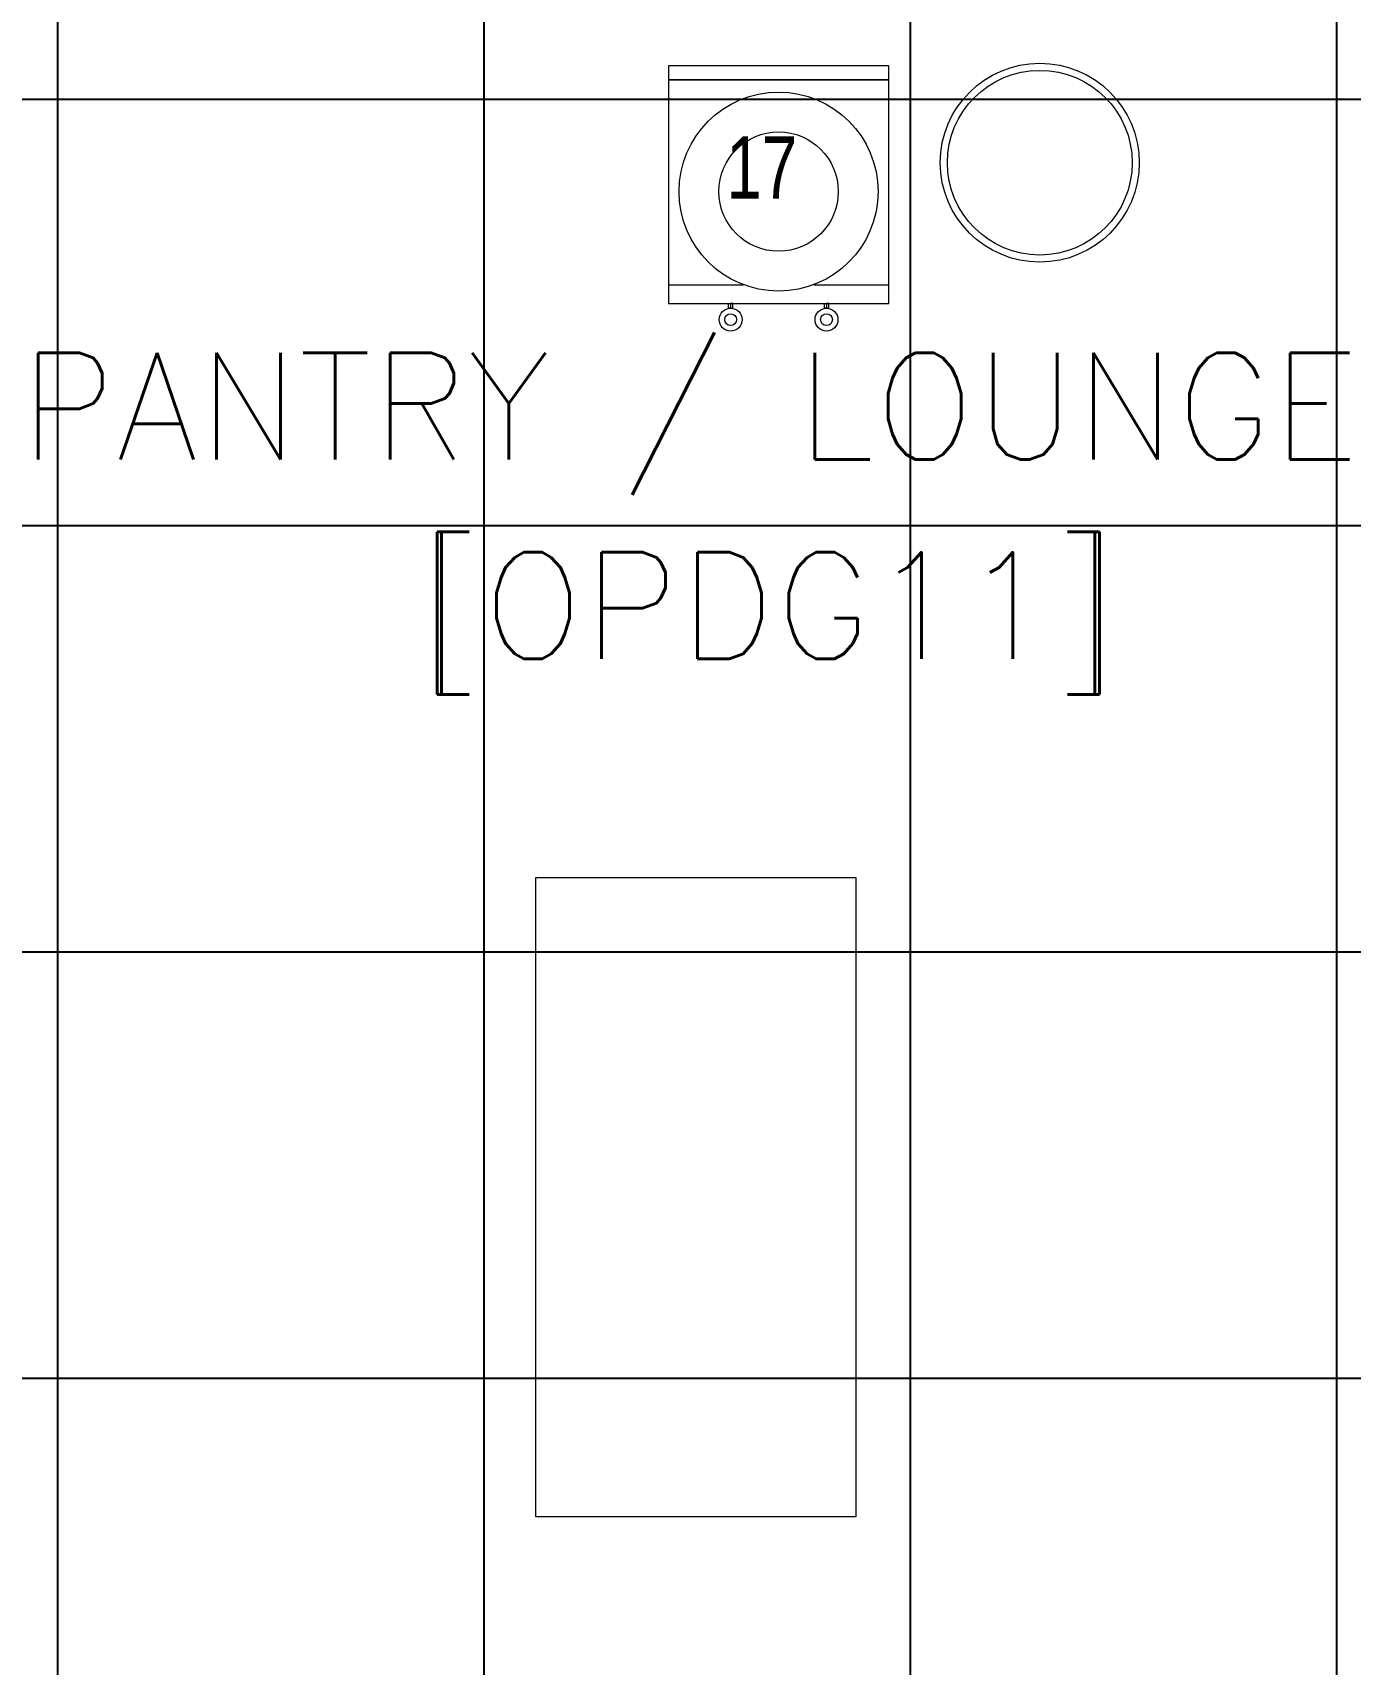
# Model space of a CAD drawing. Header units: inches. Extents: x -12418 to 472786, y -29325 to 19878.
# Drawn here: x 11365 to 13219, y -8203 to -5906 of the extents above; entities that cross this region are included whole.
import ezdxf

# ---------------------------------------------------------------- set-up
doc = ezdxf.new("R2010")
doc.units = ezdxf.units.IN
doc.header["$LTSCALE"] = 25
doc.header["$MEASUREMENT"] = 0
doc.linetypes.add('DASHDOT', pattern=[25.4, 12.7, -6.35, 0, -6.35])
for name, color, linetype, lineweight in [('00-Ground Floor$0$72_EGR_BASE_TEXT', 252, 'Continuous', 5), ('00-Ground Floor$0$72_EGR_EQP_TAG', 142, 'Continuous', 5), ('00-Ground Floor$0$LOADING', 253, 'Continuous', 5), ('E-LITE-CLNG-CNDT', 6, 'DASHDOT', 35)]:
    doc.layers.add(name, color=color, linetype=linetype, lineweight=lineweight)
doc.layers.add('00-Ground Floor$0$False Ceiling', color=251, linetype='Continuous')
doc.styles.add('00-Ground Floor$0$SIMPLEX', font='SIMPLEX.shx', dxfattribs={"height": 150})
doc.styles.add('00-Ground Floor$0$X3G_ENTITY_257CFD', font='swisscl.ttf', dxfattribs={"height": 200})

# ---------------------------------------------------------------- blocks, each defined once
blk = doc.blocks.new('00-Ground Floor$0$WATER DISPENSER1')
at = {"layer": '00-Ground Floor$0$LOADING'}
for p, q in [((39.296, -0.3448), (39.1904, -0.3448)), ((39.5004, -0.3448), (39.3949, -0.3448))]:
    blk.add_line(p, q, dxfattribs=at)
blk.add_lwpolyline([(39.5004, -0.6333), (39.5004, -0.3183), (39.1904, -0.3183), (39.1904, -0.6333), (39.5004, -0.6333)], dxfattribs=at)
for points in [[(39.2749, -0.3183), (39.278, -0.3183), (39.278, -0.3118), (39.2749, -0.3118)], [(39.281, -0.3183), (39.278, -0.3183), (39.278, -0.3118), (39.281, -0.3118)], [(39.4098, -0.3183), (39.4129, -0.3183), (39.4129, -0.3118), (39.4098, -0.3118)], [(39.416, -0.3183), (39.4129, -0.3183), (39.4129, -0.3118), (39.416, -0.3118)], [(39.5004, -0.6333), (39.1904, -0.6333), (39.1904, -0.6529), (39.5004, -0.6529)]]:
    blk.add_lwpolyline(points, close=True, dxfattribs=at)
for centre, radius in [((39.278, -0.2956), 0.0161), ((39.278, -0.2956), 0.00834), ((39.4129, -0.2956), 0.0161), ((39.4129, -0.2956), 0.00834), ((39.3454, -0.4758), 0.14), ((39.3454, -0.4758), 0.084)]:
    blk.add_circle(centre, radius, dxfattribs=at)
blk = doc.blocks.new('00-Ground Floor$0$WM00001-P')
at = {"layer": '00-Ground Floor$0$LOADING'}
for radius in [0.14, 0.13]:
    blk.add_circle((0, 0), radius, dxfattribs=at)
blk = doc.blocks.new('00-Ground Floor$0$A$Ce9e1c4c3')
at = {"layer": '00-Ground Floor$0$False Ceiling', "color": 254, "linetype": 'Continuous'}
for p, q in [((-88600, -8477.4), (-88600, -4747.4)), ((-88000, -8477.4), (-88000, -4747.4)), ((-87400, -8477.4), (-87400, -4747.4)), ((-86800, -8477.4), (-86800, -4747.4)), ((-89502.1, -6000), (-85902.1, -6000)), ((-89502.1, -6600), (-85902.1, -6600)), ((-89502.1, -7200), (-85902.1, -7200)), ((-89502.1, -7800), (-85902.1, -7800))]:
    blk.add_line(p, q, dxfattribs=at)
blk = doc.blocks.new('00-Ground Floor')
at = {"layer": '00-Ground Floor$0$LOADING'}
blk.add_lwpolyline([(12072.9, -7095.2), (12522.9, -7095.2), (12522.9, -7995.2), (12072.9, -7995.2)], close=True, dxfattribs=at)
at = {"layer": '00-Ground Floor$0$False Ceiling', "color": 254}
blk.add_blockref('00-Ground Floor$0$A$Ce9e1c4c3', (100000, 0), dxfattribs=at)
at = {"layer": '00-Ground Floor$0$LOADING', "xscale": 1000, "yscale": 1000, "zscale": 1000, "rotation": 179.9999999999999}
blk.add_blockref('00-Ground Floor$0$WATER DISPENSER1', (51759.8, -6605.7, 0), dxfattribs=at)
at = {"layer": '00-Ground Floor$0$LOADING', "extrusion": (2.24821e-18, -2.24019e-05, -1), "xscale": -1000, "yscale": 1000, "zscale": 1000, "rotation": 90}
blk.add_blockref('00-Ground Floor$0$WM00001-P', (-12781.9, -6089.2, 0.1), dxfattribs=at)
at = {"layer": '00-Ground Floor$0$72_EGR_BASE_TEXT', "char_height": 150, "attachment_point": 2, "style": '00-Ground Floor$0$SIMPLEX'}
for s, insert in [('PANTRY / LOUNGE', (12288.7, -6356.9)), ('[OPDG11]', (12399.9, -6637.6, 0))]:
    blk.add_mtext(s, dxfattribs=dict(at, insert=insert))
at = {"layer": '00-Ground Floor$0$72_EGR_EQP_TAG', "insert": (12390.7, -6052.2, 0), "char_height": 87.47, "attachment_point": 2, "style": '00-Ground Floor$0$X3G_ENTITY_257CFD'}
blk.add_mtext('17', dxfattribs=at)

msp = doc.modelspace()

# ---------------------------------------------------------------- block references
at = {"layer": 'E-LITE-CLNG-CNDT'}
msp.add_blockref('00-Ground Floor', (0, 0), dxfattribs=at)

doc.saveas('drawing.dxf')
